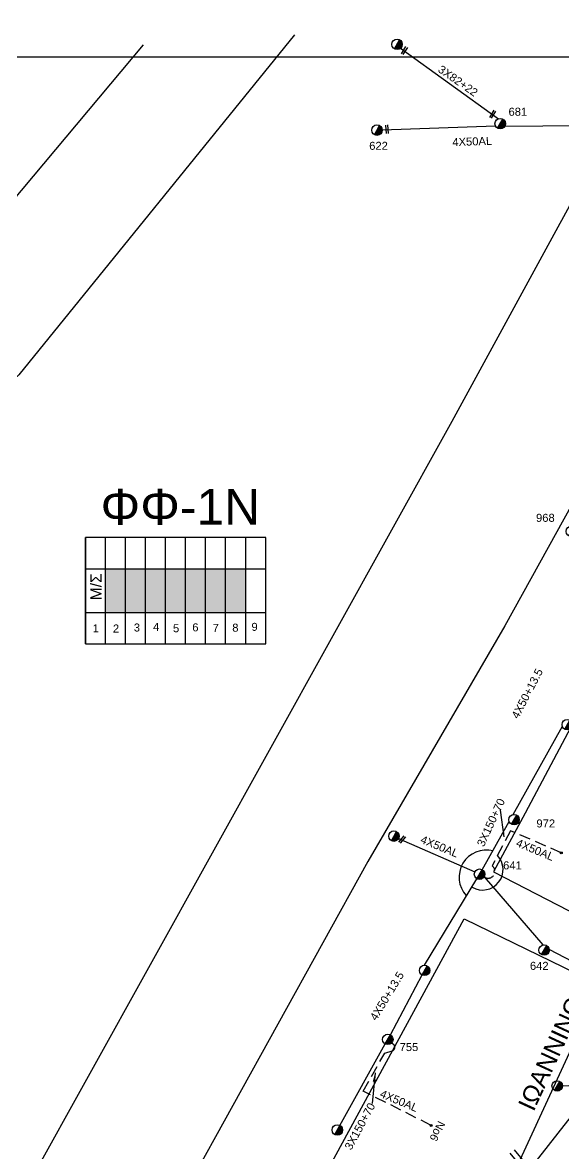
# Model space of a CAD drawing. Header units: millimetres. Extents: x 1905 to 5666, y 713 to 3158.
# Drawn here: x 2621.5 to 2743, y 1490.1 to 1744.4 of the extents above; entities that cross this region are included whole.
import ezdxf
from ezdxf.enums import TextEntityAlignment as Align

# ---------------------------------------------------------------- set-up
doc = ezdxf.new("R2010")
doc.units = ezdxf.units.MM
doc.linetypes.add('DASHED', pattern=[19.05, 12.7, -6.35])
for name, color, linetype in [('Ασφαλειοκιβώτια Χ.Τ 9 αναχωρήσεων', 7, 'Continuous'), ('Γέφυρες Εναερίου Δικτύου', 7, 'Continuous'), ('Γυμνά εναέρια ΧΤ (3Φ)   4x50AL', 7, 'Continuous'), ('Γυμνά εναέρια ΧΤ και ΦΟΠ (3Φ)   4x50+16AL', 7, 'Continuous'), ('Επιγραφές - Σχήματα', 7, 'Continuous'), ('Καλώδια ΧΤ   3x150+70AL', 7, 'DASHED'), ('Καλώδια ΧΤ   4x50+13.5', 7, 'Continuous'), ('Μηχανική τομή', 7, 'Continuous'), ('Στύλος ΦΜ', 7, 'Continuous'), ('Στύλος ΦΜ @ 1', 7, 'Continuous'), ('Συνδέσεις', 7, 'Continuous'), ('Τομή', 7, 'Continuous'), ('Υπόβαθρο ΔΕΗ', 7, 'Continuous')]:
    doc.layers.add(name, color=color, linetype=linetype)
doc.styles.get("Standard").update_dxf_attribs({"font": 'arial.ttf'})
doc.linetypes.add('SYN_LINE', pattern='A,0.5,-0.0001,["/\\/\\/\\/",Standard,S=0.1,R=0,X=0,Y=-0.05],-0.25', length=0.7501)
doc.dimstyles.new('ISO-25', dxfattribs={"dimtxt": 2.5, "dimasz": 2.5, "dimexe": 1.25, "dimexo": 0.625, "dimtad": 1, "dimtxsty": 'Standard', "dimcen": 2.5, "dimadec": 0, "dimazin": 0, "dimtfac": 1, "dimtmove": 0, "dimatfit": 3, "dimfxl": 1, "dimarcsym": 0})

# ---------------------------------------------------------------- blocks, each defined once
blk = doc.blocks.new('ΥΠΑΡΧΩΝ ΤΣΙΜΕΝΤΕΝΙΟΣ ΣΤΥΛΟΣ')
at = {"layer": 'Στύλος ΦΜ'}
blk.add_hatch(color=7, dxfattribs=at).paths.add_polyline_path([(-1.29, -2.28, 0.574793), (2.62, 0, 0.268822), (1.3, 2.27)])
at = {"layer": 'Στύλος ΦΜ', "color": 7}
blk.add_line((-1.29, -2.28), (1.3, 2.27), dxfattribs=at)
blk.add_circle((0, 0), 2.62, dxfattribs=at)
at = {"layer": 'Στύλος ΦΜ', "flags": 4}
for tag, p in [('ΑΡΙΘΜΟΣ', (-4.68, 8.05)), ('ΤΥΠΟΣ', (-4.91, 3.03))]:
    blk.add_attdef(tag, p, '', height=4, dxfattribs=at)
blk = doc.blocks.new('ΑΣΦΑΛΕΙΟΚΙΒΩΤΙΟ ΥΠΟΣΤΑΘΜΟΥ 9 ΑΝΑΧΩΡΗΣΕΩΝ')
at = {"layer": 'Ασφαλειοκιβώτια Χ.Τ 9 αναχωρήσεων', "ltscale": 40}
for p, q in [((-23.8, 40.36), (24.02, 40.36)), ((-9.72, 40.36), (-9.72, -40.64)), ((9.94, 40.36), (9.94, -40.64)), ((-23.8, 31.36), (24.02, 31.36)), ((-23.8, 22.36), (24.02, 22.36)), ((-23.8, 13.36), (24.02, 13.36)), ((-23.8, 4.36), (24.02, 4.36)), ((-23.8, -4.64), (24.02, -4.64)), ((-23.8, -13.64), (24.02, -13.64)), ((-23.8, -22.64), (24.02, -22.64)), ((-23.8, -31.64), (24.02, -31.64))]:
    blk.add_line(p, q, dxfattribs=at)
at = {"layer": 'Ασφαλειοκιβώτια Χ.Τ 9 αναχωρήσεων'}
blk.add_lwpolyline([(-23.8, -40.64), (24.02, -40.64), (24.02, 40.36), (-23.8, 40.36)], close=True, dxfattribs=at)
for s, p in [('1', (-18.67, 37.12)), ('2', (-18.76, 28.01)), ('3', (-18.31, 18.64)), ('4', (-18.05, 9.99)), ('5', (-18.64, 1.02)), ('6', (-18.25, -7.64)), ('7', (-18.51, -16.8)), ('8', (-18.38, -25.61)), ('9', (-18.01, -34.24))]:
    blk.add_text(s, height=3.6, rotation=270, dxfattribs=at).set_placement(p)
at = {"layer": 'Ασφαλειοκιβώτια Χ.Τ 9 αναχωρήσεων', "ltscale": 40}
for tag, height, p in [('ΟΝΟΜΑ', 5, (-0.16, 44.31)), ('ΚΕΙΜΕΝΟ 1', 2, (17.06, 35.59)), ('ΚΕΙΜΕΝΟ 2', 2, (17.06, 26.88)), ('ΚΕΙΜΕΝΟ 3', 2, (17.06, 17.69)), ('ΚΕΙΜΕΝΟ 4', 2, (17.06, 8.71)), ('ΚΕΙΜΕΝΟ 5', 2, (17.06, -0.13)), ('ΚΕΙΜΕΝΟ 6', 2, (17.06, -9.05)), ('ΚΕΙΜΕΝΟ 7', 2, (17.06, -18.13)), ('ΚΕΙΜΕΝΟ 8', 2, (17.06, -26.85)), ('ΚΕΙΜΕΝΟ 9', 2, (17.06, -35.99)), ('ΣΧ', 2, (-0.1, -42.64))]:
    blk.add_attdef(tag, text='', height=height, dxfattribs=at).set_placement(p, align=Align.MIDDLE_CENTER)
blk = doc.blocks.new('ΤΟΜΗ')
at = {"layer": 'Τομή', "ltscale": 40}
for p, q in [((-5.68, 0), (5.68, 0)), ((5.68, -2.33), (-5.68, -2.33))]:
    blk.add_line(p, q, dxfattribs=at)
blk = doc.blocks.new('ΜΗΧΑΝΙΚΗ ΤΟΜΗ')
at = {"layer": 'Μηχανική τομή', "ltscale": 40}
for p, q in [((-1.89, 0.78), (1.89, 0.78)), ((1.89, 0), (-1.89, 0))]:
    blk.add_line(p, q, dxfattribs=at)
blk = doc.blocks.new('_ΣΥΝΔΕΣΗ')
at = {"layer": 'Συνδέσεις', "linetype": 'SYN_LINE', "ltscale": 40}
blk.add_hatch(color=256, dxfattribs=at).paths.add_polyline_path([(0.5, -0.01, 1), (-0.5, -0.01, 1)])
at = {"layer": 'Συνδέσεις'}
blk.add_circle((0, -0.01), 0.5, dxfattribs=at)

msp = doc.modelspace()

# ---------------------------------------------------------------- hatches: boundary and pattern name
at = {"layer": 'Ασφαλειοκιβώτια Χ.Τ 9 αναχωρήσεων', "ltscale": 0.2}
for color, points in [(2, [(2640.09, 1611.77), (2644.59, 1611.77), (2644.59, 1621.6), (2640.09, 1621.6)]), (30, [(2644.59, 1621.6), (2644.59, 1611.77), (2649.09, 1611.77), (2649.09, 1621.6)]), (27, [(2649.09, 1621.6), (2649.09, 1611.77), (2653.59, 1611.77), (2653.59, 1621.6)]), (151, [(2653.59, 1621.6), (2653.59, 1611.77), (2658.09, 1611.77), (2658.09, 1621.6)]), (6, [(2658.09, 1621.6), (2658.09, 1611.77), (2662.59, 1611.77), (2662.59, 1621.6)]), (190, [(2662.59, 1621.6), (2662.59, 1611.77), (2667.09, 1611.77), (2667.09, 1621.6)]), (87, [(2667.09, 1621.6), (2667.09, 1611.77), (2671.59, 1611.77), (2671.59, 1621.6)])]:
    msp.add_hatch(color=color, dxfattribs=at).paths.add_polyline_path(points)

# ---------------------------------------------------------------- linework, layer by layer
at = {"layer": 'Γέφυρες Εναερίου Δικτύου', "color": 87}
msp.add_lwpolyline([(2706.42, 1738.64), (2728.41, 1722.76)], dxfattribs=at)
at = {"layer": 'Γέφυρες Εναερίου Δικτύου', "color": 190, "linetype": 'SYN_LINE', "ltscale": 10}
msp.add_lwpolyline([(2741.43, 1505.22), (2749.84, 1505.73)], dxfattribs=at)
at = {"layer": 'Γυμνά εναέρια ΧΤ (3Φ)   4x50AL', "color": 87}
msp.add_lwpolyline([(2729.8, 1721.06), (2755.49, 1721.32)], dxfattribs=at)
at = {"layer": 'Γυμνά εναέρια ΧΤ (3Φ)   4x50AL'}
msp.add_lwpolyline([(2702.28, 1720.24), (2727.7, 1721.18)], dxfattribs=at)
at = {"layer": 'Γυμνά εναέρια ΧΤ (3Φ)   4x50AL', "color": 173, "ltscale": 0.2}
msp.add_lwpolyline([(2705.97, 1560.96), (2723.09, 1553.43)], dxfattribs=at)
at = {"layer": 'Γυμνά εναέρια ΧΤ (3Φ)   4x50AL', "color": 27, "linetype": 'DASHED', "ltscale": 0.2}
msp.add_lwpolyline([(2713.26, 1496.44), (2697.99, 1504.14)], dxfattribs=at)
at = {"layer": 'Γυμνά εναέρια ΧΤ και ΦΟΠ (3Φ)   4x50+16AL', "color": 190, "ltscale": 0.2}
for points in [[(2725.19, 1552.35), (2738.38, 1537)], [(2739.83, 1535.98), (2758.62, 1526.17)]]:
    msp.add_lwpolyline(points, dxfattribs=at)
at = {"layer": 'Επιγραφές - Σχήματα'}
msp.add_lwpolyline([(1913.02, 1736.66), (2919.02, 1736.66), (2919.02, 736.68), (1913.02, 736.68)], close=True, dxfattribs=at)
at = {"layer": 'Επιγραφές - Σχήματα', "color": 27, "linetype": 'DASHED', "ltscale": 0.2}
msp.add_lwpolyline([(2742.51, 1557.72), (2731.08, 1562.68)], dxfattribs=at)
at = {"layer": 'Επιγραφές - Σχήματα', "ltscale": 0.2}
for centre, radius, start, end in [((2725.65, 1552.22), 6.11, 75.4599, 222.648), ((2724.83, 1553.94), 4.59, 239.6428, 43.7949)]:
    msp.add_arc(centre, radius, start, end, dxfattribs=at)
at = {"layer": 'Καλώδια ΧΤ   3x150+70AL', "color": 27, "linetype": 'DASHED', "ltscale": 0.2}
msp.add_lwpolyline([(2731.08, 1562.68), (2726.95, 1554.8)], dxfattribs=at)
msp.add_lwpolyline([(2697.99, 1504.14), (2702.84, 1512.64), (2704.52, 1513.19, 0.827803), (2704.29, 1514.86)], format="xyb", dxfattribs=at)
msp.add_arc((2726.04, 1553.55), 1.55, 226.9464, 54.0873, dxfattribs=at)
at = {"layer": 'Καλώδια ΧΤ   4x50+13.5', "color": 27, "ltscale": 0.2}
for points in [[(2731.7, 1566.32), (2742.75, 1586.18)], [(2724.73, 1553.92), (2730.81, 1564.72)], [(2711.78, 1532.45), (2723.57, 1551.88)], [(2704.11, 1516.78), (2711.22, 1530.25)], [(2692.78, 1496.43), (2702.94, 1514.73)]]:
    msp.add_lwpolyline(points, dxfattribs=at)
at = {"layer": 'Καλώδια ΧΤ   4x50+13.5', "color": 190, "ltscale": 0.2}
msp.add_lwpolyline([(2736.65, 1488.05), (2750, 1505.08)], dxfattribs=at)
at = {"layer": 'Υπόβαθρο ΔΕΗ', "ltscale": 0.2}
msp.add_lwpolyline([(2766.79, 1744.38), (2717.91, 1654.69), (2595.83, 1434.81), (2540.5, 1333.71)], dxfattribs=at)
for points in [[(2682.56, 1741.63), (2620.62, 1665.16, 0.071383), (2595, 1633.09, 0.077563), (2578.43, 1590.08, 0.000766), (2561.11, 1530.93, 0.036352), (2547.63, 1473.34, 0.025712), (2526.96, 1403.98, 0.01344), (2501.18, 1305.11, -0.026254), (2485.02, 1233.9, 4.175158)], [(2648.6, 1739.41), (2601.41, 1683.12, 0.027126), (2570.33, 1645.53, 0.079161), (2550.83, 1596.38, -0.015818), (2534.59, 1537.09, 0.008514), (2514.18, 1453.41)], [(2803.1, 1740.21), (2773.89, 1688.43), (2729.84, 1608.77), (2699.01, 1555.74), (2658.59, 1482.59), (2612.82, 1398.31), (2554.47, 1290.86, 0.030837), (2594.51, 1311.8, 0.084575), (2621.27, 1337.55, 0.063403), (2639.63, 1371.23, 0.02973), (2652.49, 1411.78, 0.036632), (2655.75, 1440.11, 0.023476), (2654.28, 1474.66, -0.749229)]]:
    msp.add_lwpolyline(points, format="xyb", dxfattribs=at)
for points in [[(2799.35, 1632.2), (2774.63, 1642.41), (2734.37, 1566.61), (2727.26, 1553.46), (2756.04, 1538.62)], [(2720.67, 1542.86), (2751.3, 1527.93), (2730.55, 1482.95), (2715.44, 1451.07), (2682.02, 1471.65)]]:
    msp.add_lwpolyline(points, close=True, dxfattribs=at)

# ---------------------------------------------------------------- block references
at = {"layer": 'Ασφαλειοκιβώτια Χ.Τ 9 αναχωρήσεων', "xscale": 0.5, "yscale": 0.5, "zscale": 0.5, "rotation": 90}
msp.add_blockref('ΑΣΦΑΛΕΙΟΚΙΒΩΤΙΟ ΥΠΟΣΤΑΘΜΟΥ 9 ΑΝΑΧΩΡΗΣΕΩΝ', (2655.78, 1616.63), dxfattribs=at)
at = {"layer": 'Μηχανική τομή'}
for p, xscale, yscale, zscale, rotation in [((2707.43, 1737.99), 0.4999999999999618, 0.4999999999999618, 0.4999999999999618, 58.73222246586655), ((2727.25, 1723.67), 0.4999999999999618, 0.4999999999999618, 0.4999999999999618, 58.73222246586655), ((2703.54, 1720.42), 0.4999999999999644, 0.4999999999999644, 0.4999999999999644, 94.82608247529228), ((2706.61, 1560.83), 0.5000000000003105, 0.5000000000003105, 0.5000000000003105, 229.7703392608477)]:
    msp.add_blockref('ΜΗΧΑΝΙΚΗ ΤΟΜΗ', p, dxfattribs=dict(at, xscale=xscale, yscale=yscale, zscale=zscale, rotation=rotation))
at = {"layer": 'Στύλος ΦΜ @ 1', "ltscale": 40, "xscale": 0.4499999999998181, "yscale": 0.4499999999998181, "zscale": 0.4499999999998181}
for p in [(2705.61, 1739.49), (2704.91, 1561.47), (2711.8, 1531.28), (2741.59, 1505.3), (2692.19, 1495.4)]:
    msp.add_blockref('ΥΠΑΡΧΩΝ ΤΣΙΜΕΝΤΕΝΙΟΣ ΣΤΥΛΟΣ', p, dxfattribs=at)
at = {"layer": 'Στύλος ΦΜ @ 1', "ltscale": 40}
ref = msp.add_blockref('ΥΠΑΡΧΩΝ ΤΣΙΜΕΝΤΕΝΙΟΣ ΣΤΥΛΟΣ', (2728.78, 1721.65), dxfattribs=dict(at, xscale=0.4499999999998181, yscale=0.4499999999998181, zscale=0.4499999999998181))
ref.add_attrib('ΤΥΠΟΣ', '681', (2730.65, 1723.44), dxfattribs={"layer": 'Στύλος ΦΜ', "height": 1.8, "flags": 4})
ref = msp.add_blockref('ΥΠΑΡΧΩΝ ΤΣΙΜΕΝΤΕΝΙΟΣ ΣΤΥΛΟΣ', (2701.1, 1720.2), dxfattribs=dict(at, xscale=0.4499999999998181, yscale=0.4499999999998181, zscale=0.4499999999998181))
ref.add_attrib('ΤΥΠΟΣ', '622', (2699.35, 1715.78), dxfattribs={"layer": 'Στύλος ΦΜ', "height": 1.8, "flags": 4})
ref = msp.add_blockref('ΥΠΑΡΧΩΝ ΤΣΙΜΕΝΤΕΝΙΟΣ ΣΤΥΛΟΣ', (2744.79, 1629.99), dxfattribs=dict(at, xscale=0.4499999999998181, yscale=0.4499999999998181, zscale=0.4499999999998181))
ref.add_attrib('ΤΥΠΟΣ', '968', (2736.83, 1632.14), dxfattribs={"layer": 'Στύλος ΦΜ', "height": 1.8, "flags": 4})
ref = msp.add_blockref('ΥΠΑΡΧΩΝ ΤΣΙΜΕΝΤΕΝΙΟΣ ΣΤΥΛΟΣ', (2743.87, 1586.53), dxfattribs=dict(at, xscale=0.4499999999998181, yscale=0.4499999999998181, zscale=0.4499999999998181))
ref.add_attrib('ΤΥΠΟΣ', '681', (2746.99, 1584.69), dxfattribs={"layer": 'Στύλος ΦΜ', "height": 1.8, "flags": 4})
ref = msp.add_blockref('ΥΠΑΡΧΩΝ ΤΣΙΜΕΝΤΕΝΙΟΣ ΣΤΥΛΟΣ', (2731.9, 1565.16), dxfattribs=dict(at, xscale=0.4499999999998181, yscale=0.4499999999998181, zscale=0.4499999999998181))
ref.add_attrib('ΤΥΠΟΣ', '972', (2736.92, 1563.42), dxfattribs={"layer": 'Στύλος ΦΜ', "height": 1.8, "flags": 4})
ref = msp.add_blockref('ΥΠΑΡΧΩΝ ΤΣΙΜΕΝΤΕΝΙΟΣ ΣΤΥΛΟΣ', (2724.15, 1552.9), dxfattribs=dict(at, xscale=0.4499999999998181, yscale=0.4499999999998181, zscale=0.4499999999998181))
ref.add_attrib('ΤΥΠΟΣ', '641', (2729.44, 1553.99), dxfattribs={"layer": 'Στύλος ΦΜ', "height": 1.8, "flags": 4})
ref = msp.add_blockref('ΥΠΑΡΧΩΝ ΤΣΙΜΕΝΤΕΝΙΟΣ ΣΤΥΛΟΣ', (2738.66, 1535.85), dxfattribs=dict(at, xscale=0.4499999999998181, yscale=0.4499999999998181, zscale=0.4499999999998181))
ref.add_attrib('ΤΥΠΟΣ', '642', (2735.46, 1531.4), dxfattribs={"layer": 'Στύλος ΦΜ', "height": 1.8, "flags": 4})
ref = msp.add_blockref('ΥΠΑΡΧΩΝ ΤΣΙΜΕΝΤΕΝΙΟΣ ΣΤΥΛΟΣ', (2703.52, 1515.76), dxfattribs=dict(at, xscale=0.4499999999998181, yscale=0.4499999999998181, zscale=0.4499999999998181))
ref.add_attrib('ΑΡΙΘΜΟΣ', '755', (2706.18, 1513.14), dxfattribs={"layer": 'Στύλος ΦΜ', "height": 1.8, "flags": 4})
at = {"layer": 'Συνδέσεις', "xscale": 0.4499999999998181, "yscale": 0.4499999999998181, "zscale": 0.4499999999998181}
for p in [(2742.51, 1557.72), (2713.27, 1496.42)]:
    msp.add_blockref('_ΣΥΝΔΕΣΗ', p, dxfattribs=at)
at = {"layer": 'Τομή', "xscale": 0.5000000000001217, "yscale": 0.5000000000001217, "zscale": 0.5000000000001217, "rotation": 309.427049501416}
msp.add_blockref('ΤΟΜΗ', (2733.73, 1488.76), dxfattribs=at)

# ---------------------------------------------------------------- texts
at = {"layer": 'Γέφυρες Εναερίου Δικτύου', "ltscale": 0.2, "insert": (2715.67, 1734.93), "char_height": 1.8, "width": 8.93, "attachment_point": 1, "rotation": 325.0587}
msp.add_mtext('3Χ82+22', dxfattribs=at)
at = {"layer": 'Γυμνά εναέρια ΧΤ (3Φ)   4x50AL', "ltscale": 0.2}
for rotation, p in [(1.9315, (2722.5, 1717.66)), (337.2227, (2706.07, 1501.97))]:
    msp.add_text('4X50AL', height=1.8, rotation=rotation, dxfattribs=at).set_placement(p, align=Align.MIDDLE)
at = {"layer": 'Γυμνά εναέρια ΧΤ (3Φ)   4x50AL', "ltscale": 0.2, "char_height": 1.8, "width": 8.6152, "attachment_point": 1, "rotation": 337.5068}
for insert in [(2711.38, 1561.7), (2732.85, 1560.94)]:
    msp.add_mtext('4Χ50AL', dxfattribs=dict(at, insert=insert))
at = {"layer": 'Επιγραφές - Σχήματα', "ltscale": 0.2, "insert": (2638.99, 1639.51), "char_height": 8, "width": 50.8867, "attachment_point": 1}
msp.add_mtext('ΦΦ-1Ν', dxfattribs=at)
at = {"layer": 'Επιγραφές - Σχήματα', "ltscale": 0.2, "attachment_point": 1}
for s, insert, char_height, width, rotation in [('Μ/Σ', (2636.73, 1614.51), 2.5, 7.1152, 90), ('ΙΩΑΝΝΙΝΩΝ', (2732.64, 1501.02), 4, 29.1423, 65.267), ('Νο6', (2716.51, 1496.79), 1.8, 6.948, 243.572)]:
    msp.add_mtext(s, dxfattribs=dict(at, insert=insert, char_height=char_height, width=width, rotation=rotation))
at = {"layer": 'Καλώδια ΧΤ   3x150+70AL', "ltscale": 0.2, "char_height": 1.8, "width": 6.948, "attachment_point": 1}
for insert, rotation in [((2723.46, 1559.69), 65.1541), ((2693.72, 1491.58), 61.5784)]:
    msp.add_mtext('3Χ150+70', dxfattribs=dict(at, insert=insert, rotation=rotation))
at = {"layer": 'Καλώδια ΧΤ   4x50+13.5', "ltscale": 0.2}
for rotation, p in [(62.4581, (2734.84, 1593.54)), (58.7578, (2703.33, 1525.52))]:
    msp.add_text('4X50+13.5', height=1.8, rotation=rotation, dxfattribs=at).set_placement(p, align=Align.MIDDLE)

# ---------------------------------------------------------------- leaders
at = {"layer": 'Επιγραφές - Σχήματα', "ltscale": 40}
for points, override in [([(2729.66, 1561.32), (2728.88, 1567.27)], {"dimasz": 1, "dimtad": 0}), ([(2700.67, 1508.24), (2700, 1501.32)], {"dimasz": 2, "dimtad": 0})]:
    msp.add_leader(points, dimstyle='ISO-25', override=override, dxfattribs=at)

doc.saveas('drawing.dxf')
